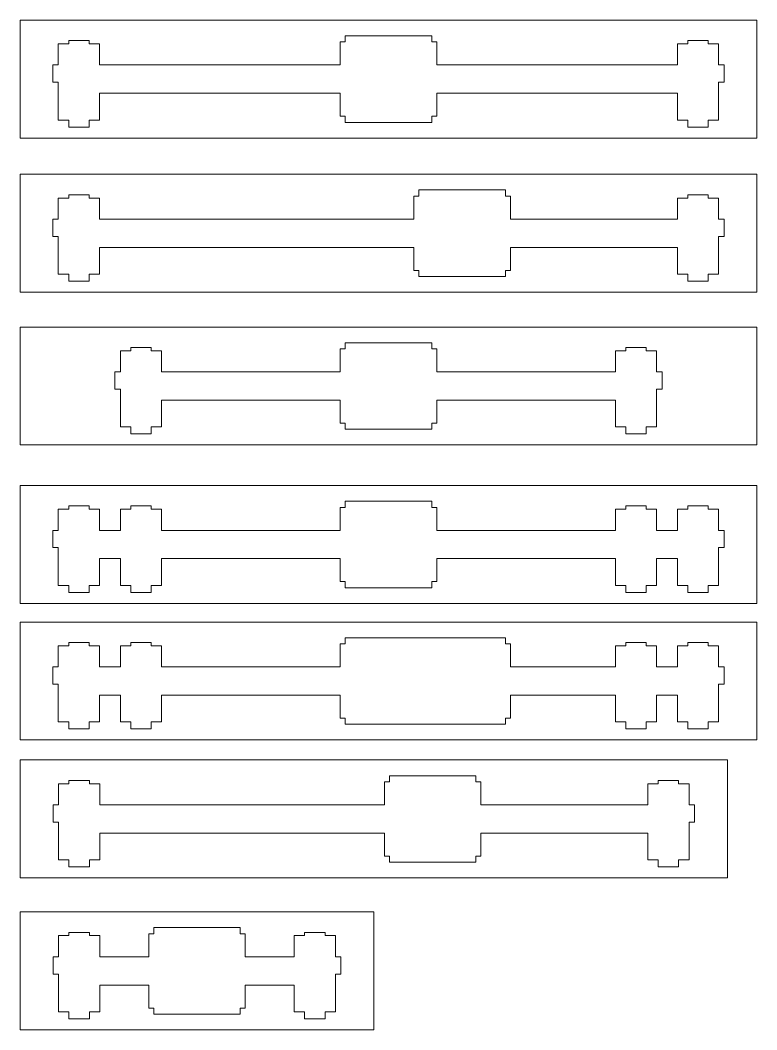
# Model space of a CAD drawing. Header units: millimetres. Extents: x -742 to 1487, y -1115 to 638.
# Drawn here: x 483.1 to 602.2, y -1115.4 to -952.3 of the extents above; entities that cross this region are included whole.
import ezdxf

# ---------------------------------------------------------------- set-up
doc = ezdxf.new("R2010")
doc.units = ezdxf.units.MM
doc.layers.add('Layer 1', color=7, linetype='CONTINUOUS')

msp = doc.modelspace()

# ---------------------------------------------------------------- linework, layer by layer
at = {"layer": 'Layer 1', "color": 250, "lineweight": 9}
for points in [[(483.109, -971.364), (602.171, -971.364), (602.171, -952.314), (483.109, -952.314), (483.109, -971.364)], [(483.109, -996.259), (602.171, -996.259), (602.171, -977.209), (483.109, -977.209), (483.109, -996.259)], [(483.109, -1020.951), (602.171, -1020.951), (602.171, -1001.901), (483.109, -1001.901), (483.109, -1020.951)], [(483.109, -1046.556), (602.171, -1046.556), (602.171, -1027.506), (483.109, -1027.506), (483.109, -1046.556)], [(483.109, -1068.605), (602.171, -1068.605), (602.171, -1049.555), (483.109, -1049.555), (483.109, -1068.605)], [(483.109, -1090.897), (597.409, -1090.897), (597.409, -1071.847), (483.109, -1071.847), (483.109, -1090.897)], [(483.109, -1115.447), (540.259, -1115.447), (540.259, -1096.397), (483.109, -1096.397), (483.109, -1115.447)]]:
    msp.add_lwpolyline(points, close=True, dxfattribs=at)
for points in [[(490.951, -955.616), (490.951, -955.616), (490.951, -956.149), (490.951, -956.149)], [(494.253, -955.616), (494.253, -955.616), (490.951, -955.616), (490.951, -955.616)], [(494.253, -955.616), (494.253, -955.616), (494.253, -956.149), (494.253, -956.149)], [(535.655, -955.834), (535.655, -955.834), (534.842, -955.834), (534.842, -955.834)], [(534.842, -959.553), (534.842, -959.553), (534.842, -955.834), (534.842, -955.834)], [(535.655, -955.834), (535.655, -955.834), (535.655, -954.854), (535.655, -954.854)], [(549.625, -954.854), (549.625, -954.854), (535.655, -954.854), (535.655, -954.854)], [(549.625, -955.834), (549.625, -955.834), (549.625, -954.854), (549.625, -954.854)], [(550.438, -955.834), (550.438, -955.834), (549.625, -955.834), (549.625, -955.834)], [(550.438, -959.553), (550.438, -959.553), (550.438, -955.834), (550.438, -955.834)], [(591.027, -955.616), (591.027, -955.616), (591.027, -956.149), (591.027, -956.149)], [(594.329, -955.616), (594.329, -955.616), (591.027, -955.616), (591.027, -955.616)], [(594.329, -955.616), (594.329, -955.616), (594.329, -956.149), (594.329, -956.149)], [(489.274, -959.553), (489.274, -959.553), (489.274, -956.149), (489.274, -956.149)], [(490.951, -956.149), (490.951, -956.149), (489.274, -956.149), (489.274, -956.149)], [(495.929, -956.149), (495.929, -956.149), (494.253, -956.149), (494.253, -956.149)], [(495.929, -959.553), (495.929, -959.553), (495.929, -956.149), (495.929, -956.149)], [(589.35, -959.553), (589.35, -959.553), (589.35, -956.149), (589.35, -956.149)], [(591.027, -956.149), (591.027, -956.149), (589.35, -956.149), (589.35, -956.149)], [(596.005, -956.149), (596.005, -956.149), (594.329, -956.149), (594.329, -956.149)], [(596.005, -959.553), (596.005, -959.553), (596.005, -956.149), (596.005, -956.149)], [(489.274, -959.553), (489.274, -959.553), (488.385, -959.553), (488.385, -959.553)], [(488.385, -959.553), (488.385, -959.553), (488.385, -962.347), (488.385, -962.347)], [(534.842, -959.553), (534.842, -959.553), (495.929, -959.553), (495.929, -959.553)], [(589.35, -959.553), (589.35, -959.553), (550.438, -959.553), (550.438, -959.553)], [(596.894, -959.553), (596.894, -959.553), (596.005, -959.553), (596.005, -959.553)], [(596.894, -962.347), (596.894, -962.347), (596.894, -959.553), (596.894, -959.553)], [(488.385, -962.347), (488.385, -962.347), (489.274, -962.347), (489.274, -962.347)], [(489.274, -968.443), (489.274, -968.443), (489.274, -962.347), (489.274, -962.347)], [(596.005, -968.443), (596.005, -968.443), (596.005, -962.347), (596.005, -962.347)], [(596.005, -962.347), (596.005, -962.347), (596.894, -962.347), (596.894, -962.347)], [(495.929, -964.125), (495.929, -964.125), (534.842, -964.125), (534.842, -964.125)], [(495.929, -968.443), (495.929, -968.443), (495.929, -964.125), (495.929, -964.125)], [(534.842, -967.844), (534.842, -967.844), (534.842, -964.125), (534.842, -964.125)], [(589.35, -964.125), (589.35, -964.125), (550.438, -964.125), (550.438, -964.125)], [(550.438, -967.844), (550.438, -967.844), (550.438, -964.125), (550.438, -964.125)], [(589.35, -968.443), (589.35, -968.443), (589.35, -964.125), (589.35, -964.125)], [(490.951, -968.443), (490.951, -968.443), (489.274, -968.443), (489.274, -968.443)], [(490.951, -969.586), (490.951, -969.586), (490.951, -968.443), (490.951, -968.443)], [(494.253, -969.586), (494.253, -969.586), (494.253, -968.443), (494.253, -968.443)], [(494.253, -968.443), (494.253, -968.443), (495.929, -968.443), (495.929, -968.443)], [(534.842, -967.844), (534.842, -967.844), (535.655, -967.844), (535.655, -967.844)], [(535.655, -967.844), (535.655, -967.844), (535.655, -968.824), (535.655, -968.824)], [(535.655, -968.824), (535.655, -968.824), (549.625, -968.824), (549.625, -968.824)], [(549.625, -968.824), (549.625, -968.824), (549.625, -967.844), (549.625, -967.844)], [(549.625, -967.844), (549.625, -967.844), (550.438, -967.844), (550.438, -967.844)], [(591.027, -968.443), (591.027, -968.443), (589.35, -968.443), (589.35, -968.443)], [(591.027, -969.586), (591.027, -969.586), (591.027, -968.443), (591.027, -968.443)], [(594.329, -969.586), (594.329, -969.586), (594.329, -968.443), (594.329, -968.443)], [(594.329, -968.443), (594.329, -968.443), (596.005, -968.443), (596.005, -968.443)], [(490.951, -969.586), (490.951, -969.586), (494.253, -969.586), (494.253, -969.586)], [(591.027, -969.586), (591.027, -969.586), (594.329, -969.586), (594.329, -969.586)], [(547.559, -980.73), (547.559, -980.73), (547.559, -979.749), (547.559, -979.749)], [(561.529, -979.749), (561.529, -979.749), (547.559, -979.749), (547.559, -979.749)], [(561.529, -980.73), (561.529, -980.73), (561.529, -979.749), (561.529, -979.749)], [(489.274, -984.448), (489.274, -984.448), (489.274, -981.045), (489.274, -981.045)], [(490.951, -981.045), (490.951, -981.045), (489.274, -981.045), (489.274, -981.045)], [(490.951, -980.511), (490.951, -980.511), (490.951, -981.045), (490.951, -981.045)], [(494.253, -980.511), (494.253, -980.511), (490.951, -980.511), (490.951, -980.511)], [(494.253, -980.511), (494.253, -980.511), (494.253, -981.045), (494.253, -981.045)], [(495.929, -981.045), (495.929, -981.045), (494.253, -981.045), (494.253, -981.045)], [(495.929, -984.448), (495.929, -984.448), (495.929, -981.045), (495.929, -981.045)], [(547.559, -980.73), (547.559, -980.73), (546.746, -980.73), (546.746, -980.73)], [(546.746, -984.448), (546.746, -984.448), (546.746, -980.73), (546.746, -980.73)], [(562.341, -980.73), (562.341, -980.73), (561.529, -980.73), (561.529, -980.73)], [(562.341, -984.448), (562.341, -984.448), (562.341, -980.73), (562.341, -980.73)], [(589.35, -984.448), (589.35, -984.448), (589.35, -981.045), (589.35, -981.045)], [(591.027, -981.045), (591.027, -981.045), (589.35, -981.045), (589.35, -981.045)], [(591.027, -980.511), (591.027, -980.511), (591.027, -981.045), (591.027, -981.045)], [(594.329, -980.511), (594.329, -980.511), (591.027, -980.511), (591.027, -980.511)], [(594.329, -980.511), (594.329, -980.511), (594.329, -981.045), (594.329, -981.045)], [(596.005, -981.045), (596.005, -981.045), (594.329, -981.045), (594.329, -981.045)], [(596.005, -984.448), (596.005, -984.448), (596.005, -981.045), (596.005, -981.045)], [(489.274, -984.448), (489.274, -984.448), (488.385, -984.448), (488.385, -984.448)], [(488.385, -984.448), (488.385, -984.448), (488.385, -987.242), (488.385, -987.242)], [(546.746, -984.448), (546.746, -984.448), (495.929, -984.448), (495.929, -984.448)], [(589.35, -984.448), (589.35, -984.448), (562.343, -984.448), (562.343, -984.448)], [(596.894, -984.448), (596.894, -984.448), (596.005, -984.448), (596.005, -984.448)], [(596.894, -987.242), (596.894, -987.242), (596.894, -984.448), (596.894, -984.448)], [(488.385, -987.242), (488.385, -987.242), (489.274, -987.242), (489.274, -987.242)], [(489.274, -993.338), (489.274, -993.338), (489.274, -987.242), (489.274, -987.242)], [(596.005, -993.338), (596.005, -993.338), (596.005, -987.242), (596.005, -987.242)], [(596.005, -987.242), (596.005, -987.242), (596.894, -987.242), (596.894, -987.242)], [(495.929, -989.02), (495.929, -989.02), (546.746, -989.02), (546.746, -989.02)], [(495.929, -993.338), (495.929, -993.338), (495.929, -989.02), (495.929, -989.02)], [(546.746, -992.739), (546.746, -992.739), (546.746, -989.02), (546.746, -989.02)], [(562.341, -992.739), (562.341, -992.739), (562.341, -989.02), (562.341, -989.02)], [(589.35, -989.02), (589.35, -989.02), (562.345, -989.02), (562.345, -989.02)], [(589.35, -993.338), (589.35, -993.338), (589.35, -989.02), (589.35, -989.02)], [(490.951, -993.338), (490.951, -993.338), (489.274, -993.338), (489.274, -993.338)], [(490.951, -994.481), (490.951, -994.481), (490.951, -993.338), (490.951, -993.338)], [(494.253, -994.481), (494.253, -994.481), (494.253, -993.338), (494.253, -993.338)], [(494.253, -993.338), (494.253, -993.338), (495.929, -993.338), (495.929, -993.338)], [(546.746, -992.739), (546.746, -992.739), (547.559, -992.739), (547.559, -992.739)], [(547.559, -992.739), (547.559, -992.739), (547.559, -993.719), (547.559, -993.719)], [(561.529, -993.719), (561.529, -993.719), (561.529, -992.739), (561.529, -992.739)], [(561.529, -992.739), (561.529, -992.739), (562.341, -992.739), (562.341, -992.739)], [(591.027, -993.338), (591.027, -993.338), (589.35, -993.338), (589.35, -993.338)], [(591.027, -994.481), (591.027, -994.481), (591.027, -993.338), (591.027, -993.338)], [(594.329, -994.481), (594.329, -994.481), (594.329, -993.338), (594.329, -993.338)], [(594.329, -993.338), (594.329, -993.338), (596.005, -993.338), (596.005, -993.338)], [(490.951, -994.481), (490.951, -994.481), (494.253, -994.481), (494.253, -994.481)], [(547.559, -993.719), (547.559, -993.719), (561.529, -993.719), (561.529, -993.719)], [(591.027, -994.481), (591.027, -994.481), (594.329, -994.481), (594.329, -994.481)], [(535.655, -1005.422), (535.655, -1005.422), (535.655, -1004.441), (535.655, -1004.441)], [(549.625, -1004.441), (549.625, -1004.441), (535.655, -1004.441), (535.655, -1004.441)], [(549.625, -1005.422), (549.625, -1005.422), (549.625, -1004.441), (549.625, -1004.441)], [(499.312, -1009.14), (499.312, -1009.14), (499.312, -1005.737), (499.312, -1005.737)], [(500.989, -1005.737), (500.989, -1005.737), (499.312, -1005.737), (499.312, -1005.737)], [(500.989, -1005.203), (500.989, -1005.203), (500.989, -1005.737), (500.989, -1005.737)], [(504.291, -1005.203), (504.291, -1005.203), (500.989, -1005.203), (500.989, -1005.203)], [(504.291, -1005.203), (504.291, -1005.203), (504.291, -1005.737), (504.291, -1005.737)], [(505.967, -1005.737), (505.967, -1005.737), (504.291, -1005.737), (504.291, -1005.737)], [(505.967, -1009.14), (505.967, -1009.14), (505.967, -1005.737), (505.967, -1005.737)], [(535.655, -1005.422), (535.655, -1005.422), (534.842, -1005.422), (534.842, -1005.422)], [(534.842, -1009.14), (534.842, -1009.14), (534.842, -1005.422), (534.842, -1005.422)], [(549.625, -1005.422), (549.625, -1005.422), (550.438, -1005.422), (550.438, -1005.422)], [(550.438, -1009.14), (550.438, -1009.14), (550.438, -1005.422), (550.438, -1005.422)], [(579.312, -1009.14), (579.312, -1009.14), (579.312, -1005.737), (579.312, -1005.737)], [(579.312, -1005.737), (579.312, -1005.737), (580.989, -1005.737), (580.989, -1005.737)], [(580.989, -1005.203), (580.989, -1005.203), (580.989, -1005.737), (580.989, -1005.737)], [(580.989, -1005.203), (580.989, -1005.203), (584.291, -1005.203), (584.291, -1005.203)], [(584.291, -1005.203), (584.291, -1005.203), (584.291, -1005.737), (584.291, -1005.737)], [(584.291, -1005.737), (584.291, -1005.737), (585.967, -1005.737), (585.967, -1005.737)], [(585.967, -1009.14), (585.967, -1009.14), (585.967, -1005.737), (585.967, -1005.737)], [(499.312, -1009.14), (499.312, -1009.14), (498.423, -1009.14), (498.423, -1009.14)], [(498.423, -1009.14), (498.423, -1009.14), (498.423, -1011.934), (498.423, -1011.934)], [(534.842, -1009.14), (534.842, -1009.14), (505.967, -1009.14), (505.967, -1009.14)], [(550.438, -1009.14), (550.438, -1009.14), (579.312, -1009.14), (579.312, -1009.14)], [(585.967, -1009.14), (585.967, -1009.14), (586.856, -1009.14), (586.856, -1009.14)], [(586.856, -1009.14), (586.856, -1009.14), (586.856, -1011.934), (586.856, -1011.934)], [(498.423, -1011.934), (498.423, -1011.934), (499.312, -1011.934), (499.312, -1011.934)], [(499.312, -1018.03), (499.312, -1018.03), (499.312, -1011.934), (499.312, -1011.934)], [(586.856, -1011.934), (586.856, -1011.934), (585.967, -1011.934), (585.967, -1011.934)], [(585.967, -1018.03), (585.967, -1018.03), (585.967, -1011.934), (585.967, -1011.934)], [(505.967, -1013.712), (505.967, -1013.712), (534.842, -1013.712), (534.842, -1013.712)], [(505.967, -1018.03), (505.967, -1018.03), (505.967, -1013.712), (505.967, -1013.712)], [(534.842, -1017.431), (534.842, -1017.431), (534.842, -1013.712), (534.842, -1013.712)], [(579.312, -1013.712), (579.312, -1013.712), (550.438, -1013.712), (550.438, -1013.712)], [(550.438, -1017.431), (550.438, -1017.431), (550.438, -1013.712), (550.438, -1013.712)], [(579.312, -1018.03), (579.312, -1018.03), (579.312, -1013.712), (579.312, -1013.712)], [(534.842, -1017.431), (534.842, -1017.431), (535.655, -1017.431), (535.655, -1017.431)], [(535.655, -1017.431), (535.655, -1017.431), (535.655, -1018.411), (535.655, -1018.411)], [(550.438, -1017.431), (550.438, -1017.431), (549.625, -1017.431), (549.625, -1017.431)], [(549.625, -1017.431), (549.625, -1017.431), (549.625, -1018.411), (549.625, -1018.411)], [(500.989, -1018.03), (500.989, -1018.03), (499.312, -1018.03), (499.312, -1018.03)], [(500.989, -1019.173), (500.989, -1019.173), (500.989, -1018.03), (500.989, -1018.03)], [(500.989, -1019.173), (500.989, -1019.173), (504.291, -1019.173), (504.291, -1019.173)], [(504.291, -1019.173), (504.291, -1019.173), (504.291, -1018.03), (504.291, -1018.03)], [(504.291, -1018.03), (504.291, -1018.03), (505.967, -1018.03), (505.967, -1018.03)], [(535.655, -1018.411), (535.655, -1018.411), (549.625, -1018.411), (549.625, -1018.411)], [(580.989, -1018.03), (580.989, -1018.03), (579.312, -1018.03), (579.312, -1018.03)], [(580.989, -1019.173), (580.989, -1019.173), (580.989, -1018.03), (580.989, -1018.03)], [(584.291, -1019.173), (584.291, -1019.173), (580.989, -1019.173), (580.989, -1019.173)], [(584.291, -1019.173), (584.291, -1019.173), (584.291, -1018.03), (584.291, -1018.03)], [(584.291, -1018.03), (584.291, -1018.03), (585.967, -1018.03), (585.967, -1018.03)], [(490.951, -1030.808), (490.951, -1030.808), (490.951, -1031.342), (490.951, -1031.342)], [(494.253, -1030.808), (494.253, -1030.808), (490.951, -1030.808), (490.951, -1030.808)], [(494.253, -1030.808), (494.253, -1030.808), (494.253, -1031.342), (494.253, -1031.342)], [(500.989, -1030.808), (500.989, -1030.808), (500.989, -1031.342), (500.989, -1031.342)], [(504.291, -1030.808), (504.291, -1030.808), (500.989, -1030.808), (500.989, -1030.808)], [(504.291, -1030.808), (504.291, -1030.808), (504.291, -1031.342), (504.291, -1031.342)], [(535.655, -1031.027), (535.655, -1031.027), (535.655, -1030.046), (535.655, -1030.046)], [(549.625, -1030.046), (549.625, -1030.046), (535.655, -1030.046), (535.655, -1030.046)], [(549.625, -1031.027), (549.625, -1031.027), (549.625, -1030.046), (549.625, -1030.046)], [(580.989, -1030.808), (580.989, -1030.808), (580.989, -1031.342), (580.989, -1031.342)], [(580.989, -1030.808), (580.989, -1030.808), (584.291, -1030.808), (584.291, -1030.808)], [(584.291, -1030.808), (584.291, -1030.808), (584.291, -1031.342), (584.291, -1031.342)], [(591.027, -1030.808), (591.027, -1030.808), (591.027, -1031.342), (591.027, -1031.342)], [(594.329, -1030.808), (594.329, -1030.808), (591.027, -1030.808), (591.027, -1030.808)], [(594.329, -1030.808), (594.329, -1030.808), (594.329, -1031.342), (594.329, -1031.342)], [(489.274, -1034.745), (489.274, -1034.745), (489.274, -1031.342), (489.274, -1031.342)], [(490.951, -1031.342), (490.951, -1031.342), (489.274, -1031.342), (489.274, -1031.342)], [(495.929, -1031.342), (495.929, -1031.342), (494.253, -1031.342), (494.253, -1031.342)], [(495.929, -1034.745), (495.929, -1034.745), (495.929, -1031.342), (495.929, -1031.342)], [(499.312, -1034.745), (499.312, -1034.745), (499.312, -1031.342), (499.312, -1031.342)], [(500.989, -1031.342), (500.989, -1031.342), (499.312, -1031.342), (499.312, -1031.342)], [(505.967, -1031.342), (505.967, -1031.342), (504.291, -1031.342), (504.291, -1031.342)], [(505.967, -1034.745), (505.967, -1034.745), (505.967, -1031.342), (505.967, -1031.342)], [(535.655, -1031.027), (535.655, -1031.027), (534.842, -1031.027), (534.842, -1031.027)], [(534.842, -1034.745), (534.842, -1034.745), (534.842, -1031.027), (534.842, -1031.027)], [(549.625, -1031.027), (549.625, -1031.027), (550.438, -1031.027), (550.438, -1031.027)], [(550.438, -1034.745), (550.438, -1034.745), (550.438, -1031.027), (550.438, -1031.027)], [(579.312, -1034.745), (579.312, -1034.745), (579.312, -1031.342), (579.312, -1031.342)], [(579.312, -1031.342), (579.312, -1031.342), (580.989, -1031.342), (580.989, -1031.342)], [(584.291, -1031.342), (584.291, -1031.342), (585.967, -1031.342), (585.967, -1031.342)], [(585.967, -1034.745), (585.967, -1034.745), (585.967, -1031.342), (585.967, -1031.342)], [(589.35, -1034.745), (589.35, -1034.745), (589.35, -1031.342), (589.35, -1031.342)], [(591.027, -1031.342), (591.027, -1031.342), (589.35, -1031.342), (589.35, -1031.342)], [(596.005, -1031.342), (596.005, -1031.342), (594.329, -1031.342), (594.329, -1031.342)], [(596.005, -1034.745), (596.005, -1034.745), (596.005, -1031.342), (596.005, -1031.342)], [(489.274, -1034.745), (489.274, -1034.745), (488.385, -1034.745), (488.385, -1034.745)], [(488.385, -1034.745), (488.385, -1034.745), (488.385, -1037.539), (488.385, -1037.539)], [(499.312, -1034.745), (499.312, -1034.745), (495.929, -1034.745), (495.929, -1034.745)], [(534.842, -1034.745), (534.842, -1034.745), (505.967, -1034.745), (505.967, -1034.745)], [(579.312, -1034.745), (579.312, -1034.745), (550.438, -1034.745), (550.438, -1034.745)], [(585.967, -1034.745), (585.967, -1034.745), (589.35, -1034.745), (589.35, -1034.745)], [(596.894, -1034.745), (596.894, -1034.745), (596.005, -1034.745), (596.005, -1034.745)], [(596.894, -1037.539), (596.894, -1037.539), (596.894, -1034.745), (596.894, -1034.745)], [(488.385, -1037.539), (488.385, -1037.539), (489.274, -1037.539), (489.274, -1037.539)], [(489.274, -1043.635), (489.274, -1043.635), (489.274, -1037.539), (489.274, -1037.539)], [(596.005, -1043.635), (596.005, -1043.635), (596.005, -1037.539), (596.005, -1037.539)], [(596.005, -1037.539), (596.005, -1037.539), (596.894, -1037.539), (596.894, -1037.539)], [(495.929, -1039.317), (495.929, -1039.317), (499.312, -1039.317), (499.312, -1039.317)], [(495.929, -1043.635), (495.929, -1043.635), (495.929, -1039.317), (495.929, -1039.317)], [(499.312, -1043.635), (499.312, -1043.635), (499.312, -1039.317), (499.312, -1039.317)], [(505.967, -1039.317), (505.967, -1039.317), (534.842, -1039.317), (534.842, -1039.317)], [(505.967, -1043.635), (505.967, -1043.635), (505.967, -1039.317), (505.967, -1039.317)], [(534.842, -1043.036), (534.842, -1043.036), (534.842, -1039.317), (534.842, -1039.317)], [(579.312, -1039.317), (579.312, -1039.317), (550.438, -1039.317), (550.438, -1039.317)], [(550.438, -1043.036), (550.438, -1043.036), (550.438, -1039.317), (550.438, -1039.317)], [(579.312, -1043.635), (579.312, -1043.635), (579.312, -1039.317), (579.312, -1039.317)], [(589.35, -1039.317), (589.35, -1039.317), (585.967, -1039.317), (585.967, -1039.317)], [(585.967, -1043.635), (585.967, -1043.635), (585.967, -1039.317), (585.967, -1039.317)], [(589.35, -1043.635), (589.35, -1043.635), (589.35, -1039.317), (589.35, -1039.317)], [(490.951, -1043.635), (490.951, -1043.635), (489.274, -1043.635), (489.274, -1043.635)], [(490.951, -1044.778), (490.951, -1044.778), (490.951, -1043.635), (490.951, -1043.635)], [(494.253, -1044.778), (494.253, -1044.778), (494.253, -1043.635), (494.253, -1043.635)], [(494.253, -1043.635), (494.253, -1043.635), (495.929, -1043.635), (495.929, -1043.635)], [(500.989, -1043.635), (500.989, -1043.635), (499.312, -1043.635), (499.312, -1043.635)], [(500.989, -1044.778), (500.989, -1044.778), (500.989, -1043.635), (500.989, -1043.635)], [(504.291, -1044.778), (504.291, -1044.778), (504.291, -1043.635), (504.291, -1043.635)], [(504.291, -1043.635), (504.291, -1043.635), (505.967, -1043.635), (505.967, -1043.635)], [(534.842, -1043.036), (534.842, -1043.036), (535.655, -1043.036), (535.655, -1043.036)], [(535.655, -1043.036), (535.655, -1043.036), (535.655, -1044.016), (535.655, -1044.016)], [(535.655, -1044.016), (535.655, -1044.016), (549.625, -1044.016), (549.625, -1044.016)], [(550.438, -1043.036), (550.438, -1043.036), (549.625, -1043.036), (549.625, -1043.036)], [(549.625, -1043.036), (549.625, -1043.036), (549.625, -1044.016), (549.625, -1044.016)], [(580.989, -1043.635), (580.989, -1043.635), (579.312, -1043.635), (579.312, -1043.635)], [(580.989, -1044.778), (580.989, -1044.778), (580.989, -1043.635), (580.989, -1043.635)], [(584.291, -1044.778), (584.291, -1044.778), (584.291, -1043.635), (584.291, -1043.635)], [(584.291, -1043.635), (584.291, -1043.635), (585.967, -1043.635), (585.967, -1043.635)], [(591.027, -1043.635), (591.027, -1043.635), (589.35, -1043.635), (589.35, -1043.635)], [(591.027, -1044.778), (591.027, -1044.778), (591.027, -1043.635), (591.027, -1043.635)], [(594.329, -1044.778), (594.329, -1044.778), (594.329, -1043.635), (594.329, -1043.635)], [(594.329, -1043.635), (594.329, -1043.635), (596.005, -1043.635), (596.005, -1043.635)], [(490.951, -1044.778), (490.951, -1044.778), (494.253, -1044.778), (494.253, -1044.778)], [(500.989, -1044.778), (500.989, -1044.778), (504.291, -1044.778), (504.291, -1044.778)], [(584.291, -1044.778), (584.291, -1044.778), (580.989, -1044.778), (580.989, -1044.778)], [(591.027, -1044.778), (591.027, -1044.778), (594.329, -1044.778), (594.329, -1044.778)], [(561.529, -1052.095), (561.529, -1052.095), (535.655, -1052.095), (535.655, -1052.095)], [(535.655, -1053.076), (535.655, -1053.076), (535.655, -1052.095), (535.655, -1052.095)], [(561.529, -1053.076), (561.529, -1053.076), (561.529, -1052.095), (561.529, -1052.095)], [(489.274, -1056.794), (489.274, -1056.794), (489.274, -1053.391), (489.274, -1053.391)], [(490.951, -1053.391), (490.951, -1053.391), (489.274, -1053.391), (489.274, -1053.391)], [(490.951, -1052.857), (490.951, -1052.857), (490.951, -1053.391), (490.951, -1053.391)], [(494.253, -1052.857), (494.253, -1052.857), (490.951, -1052.857), (490.951, -1052.857)], [(494.253, -1052.857), (494.253, -1052.857), (494.253, -1053.391), (494.253, -1053.391)], [(495.929, -1053.391), (495.929, -1053.391), (494.253, -1053.391), (494.253, -1053.391)], [(495.929, -1056.794), (495.929, -1056.794), (495.929, -1053.391), (495.929, -1053.391)], [(499.312, -1056.794), (499.312, -1056.794), (499.312, -1053.391), (499.312, -1053.391)], [(500.989, -1053.391), (500.989, -1053.391), (499.312, -1053.391), (499.312, -1053.391)], [(500.989, -1052.857), (500.989, -1052.857), (500.989, -1053.391), (500.989, -1053.391)], [(504.291, -1052.857), (504.291, -1052.857), (500.989, -1052.857), (500.989, -1052.857)], [(504.291, -1052.857), (504.291, -1052.857), (504.291, -1053.391), (504.291, -1053.391)], [(505.967, -1053.391), (505.967, -1053.391), (504.291, -1053.391), (504.291, -1053.391)], [(505.967, -1056.794), (505.967, -1056.794), (505.967, -1053.391), (505.967, -1053.391)], [(535.655, -1053.076), (535.655, -1053.076), (534.842, -1053.076), (534.842, -1053.076)], [(534.842, -1056.794), (534.842, -1056.794), (534.842, -1053.076), (534.842, -1053.076)], [(561.529, -1053.076), (561.529, -1053.076), (562.341, -1053.076), (562.341, -1053.076)], [(562.341, -1056.794), (562.341, -1056.794), (562.341, -1053.076), (562.341, -1053.076)], [(579.312, -1056.794), (579.312, -1056.794), (579.312, -1053.391), (579.312, -1053.391)], [(579.312, -1053.391), (579.312, -1053.391), (580.989, -1053.391), (580.989, -1053.391)], [(580.989, -1052.857), (580.989, -1052.857), (580.989, -1053.391), (580.989, -1053.391)], [(580.989, -1052.857), (580.989, -1052.857), (584.291, -1052.857), (584.291, -1052.857)], [(584.291, -1052.857), (584.291, -1052.857), (584.291, -1053.391), (584.291, -1053.391)], [(584.291, -1053.391), (584.291, -1053.391), (585.967, -1053.391), (585.967, -1053.391)], [(585.967, -1056.794), (585.967, -1056.794), (585.967, -1053.391), (585.967, -1053.391)], [(589.35, -1056.794), (589.35, -1056.794), (589.35, -1053.391), (589.35, -1053.391)], [(591.027, -1053.391), (591.027, -1053.391), (589.35, -1053.391), (589.35, -1053.391)], [(591.027, -1052.857), (591.027, -1052.857), (591.027, -1053.391), (591.027, -1053.391)], [(594.329, -1052.857), (594.329, -1052.857), (591.027, -1052.857), (591.027, -1052.857)], [(594.329, -1052.857), (594.329, -1052.857), (594.329, -1053.391), (594.329, -1053.391)], [(596.005, -1053.391), (596.005, -1053.391), (594.329, -1053.391), (594.329, -1053.391)], [(596.005, -1056.794), (596.005, -1056.794), (596.005, -1053.391), (596.005, -1053.391)], [(489.274, -1056.794), (489.274, -1056.794), (488.385, -1056.794), (488.385, -1056.794)], [(488.385, -1056.794), (488.385, -1056.794), (488.385, -1059.588), (488.385, -1059.588)], [(499.312, -1056.794), (499.312, -1056.794), (495.929, -1056.794), (495.929, -1056.794)], [(534.842, -1056.794), (534.842, -1056.794), (505.967, -1056.794), (505.967, -1056.794)], [(579.312, -1056.794), (579.312, -1056.794), (562.341, -1056.794), (562.341, -1056.794)], [(585.967, -1056.794), (585.967, -1056.794), (589.35, -1056.794), (589.35, -1056.794)], [(596.894, -1056.794), (596.894, -1056.794), (596.005, -1056.794), (596.005, -1056.794)], [(596.894, -1059.588), (596.894, -1059.588), (596.894, -1056.794), (596.894, -1056.794)], [(488.385, -1059.588), (488.385, -1059.588), (489.274, -1059.588), (489.274, -1059.588)], [(489.274, -1065.684), (489.274, -1065.684), (489.274, -1059.588), (489.274, -1059.588)], [(596.005, -1065.684), (596.005, -1065.684), (596.005, -1059.588), (596.005, -1059.588)], [(596.005, -1059.588), (596.005, -1059.588), (596.894, -1059.588), (596.894, -1059.588)], [(495.929, -1061.366), (495.929, -1061.366), (499.312, -1061.366), (499.312, -1061.366)], [(495.929, -1065.684), (495.929, -1065.684), (495.929, -1061.366), (495.929, -1061.366)], [(499.312, -1065.684), (499.312, -1065.684), (499.312, -1061.366), (499.312, -1061.366)], [(505.967, -1061.366), (505.967, -1061.366), (534.842, -1061.366), (534.842, -1061.366)], [(505.967, -1065.684), (505.967, -1065.684), (505.967, -1061.366), (505.967, -1061.366)], [(534.842, -1065.085), (534.842, -1065.085), (534.842, -1061.366), (534.842, -1061.366)], [(579.312, -1061.366), (579.312, -1061.366), (562.341, -1061.366), (562.341, -1061.366)], [(562.341, -1065.085), (562.341, -1065.085), (562.341, -1061.366), (562.341, -1061.366)], [(579.312, -1065.684), (579.312, -1065.684), (579.312, -1061.366), (579.312, -1061.366)], [(589.35, -1061.366), (589.35, -1061.366), (585.967, -1061.366), (585.967, -1061.366)], [(585.967, -1065.684), (585.967, -1065.684), (585.967, -1061.366), (585.967, -1061.366)], [(589.35, -1065.684), (589.35, -1065.684), (589.35, -1061.366), (589.35, -1061.366)], [(534.842, -1065.085), (534.842, -1065.085), (535.655, -1065.085), (535.655, -1065.085)], [(535.655, -1065.085), (535.655, -1065.085), (535.655, -1066.065), (535.655, -1066.065)], [(562.341, -1065.085), (562.341, -1065.085), (561.529, -1065.085), (561.529, -1065.085)], [(561.529, -1065.085), (561.529, -1065.085), (561.529, -1066.065), (561.529, -1066.065)], [(490.951, -1065.684), (490.951, -1065.684), (489.274, -1065.684), (489.274, -1065.684)], [(490.951, -1066.827), (490.951, -1066.827), (490.951, -1065.684), (490.951, -1065.684)], [(490.951, -1066.827), (490.951, -1066.827), (494.253, -1066.827), (494.253, -1066.827)], [(494.253, -1066.827), (494.253, -1066.827), (494.253, -1065.684), (494.253, -1065.684)], [(494.253, -1065.684), (494.253, -1065.684), (495.929, -1065.684), (495.929, -1065.684)], [(500.989, -1065.684), (500.989, -1065.684), (499.312, -1065.684), (499.312, -1065.684)], [(500.989, -1066.827), (500.989, -1066.827), (500.989, -1065.684), (500.989, -1065.684)], [(500.989, -1066.827), (500.989, -1066.827), (504.291, -1066.827), (504.291, -1066.827)], [(504.291, -1066.827), (504.291, -1066.827), (504.291, -1065.684), (504.291, -1065.684)], [(504.291, -1065.684), (504.291, -1065.684), (505.967, -1065.684), (505.967, -1065.684)], [(535.655, -1066.065), (535.655, -1066.065), (561.529, -1066.065), (561.529, -1066.065)], [(580.989, -1065.684), (580.989, -1065.684), (579.312, -1065.684), (579.312, -1065.684)], [(580.989, -1066.827), (580.989, -1066.827), (580.989, -1065.684), (580.989, -1065.684)], [(584.291, -1066.827), (584.291, -1066.827), (580.989, -1066.827), (580.989, -1066.827)], [(584.291, -1066.827), (584.291, -1066.827), (584.291, -1065.684), (584.291, -1065.684)], [(584.291, -1065.684), (584.291, -1065.684), (585.967, -1065.684), (585.967, -1065.684)], [(591.027, -1065.684), (591.027, -1065.684), (589.35, -1065.684), (589.35, -1065.684)], [(591.027, -1066.827), (591.027, -1066.827), (591.027, -1065.684), (591.027, -1065.684)], [(591.027, -1066.827), (591.027, -1066.827), (594.329, -1066.827), (594.329, -1066.827)], [(594.329, -1066.827), (594.329, -1066.827), (594.329, -1065.684), (594.329, -1065.684)], [(594.329, -1065.684), (594.329, -1065.684), (596.005, -1065.684), (596.005, -1065.684)], [(556.769, -1074.387), (556.769, -1074.387), (542.799, -1074.387), (542.799, -1074.387)], [(542.799, -1075.368), (542.799, -1075.368), (542.799, -1074.387), (542.799, -1074.387)], [(556.769, -1075.368), (556.769, -1075.368), (556.769, -1074.387), (556.769, -1074.387)], [(489.306, -1079.086), (489.306, -1079.086), (489.306, -1075.683), (489.306, -1075.683)], [(490.983, -1075.683), (490.983, -1075.683), (489.306, -1075.683), (489.306, -1075.683)], [(490.983, -1075.149), (490.983, -1075.149), (490.983, -1075.683), (490.983, -1075.683)], [(494.285, -1075.149), (494.285, -1075.149), (490.983, -1075.149), (490.983, -1075.149)], [(494.285, -1075.149), (494.285, -1075.149), (494.285, -1075.683), (494.285, -1075.683)], [(495.961, -1075.683), (495.961, -1075.683), (494.285, -1075.683), (494.285, -1075.683)], [(495.961, -1079.086), (495.961, -1079.086), (495.961, -1075.683), (495.961, -1075.683)], [(542.799, -1075.368), (542.799, -1075.368), (541.986, -1075.368), (541.986, -1075.368)], [(541.986, -1079.086), (541.986, -1079.086), (541.986, -1075.368), (541.986, -1075.368)], [(557.581, -1075.368), (557.581, -1075.368), (556.769, -1075.368), (556.769, -1075.368)], [(557.581, -1079.086), (557.581, -1079.086), (557.581, -1075.368), (557.581, -1075.368)], [(584.556, -1079.086), (584.556, -1079.086), (584.556, -1075.683), (584.556, -1075.683)], [(586.233, -1075.683), (586.233, -1075.683), (584.556, -1075.683), (584.556, -1075.683)], [(586.233, -1075.149), (586.233, -1075.149), (586.233, -1075.683), (586.233, -1075.683)], [(589.535, -1075.149), (589.535, -1075.149), (586.233, -1075.149), (586.233, -1075.149)], [(589.535, -1075.149), (589.535, -1075.149), (589.535, -1075.683), (589.535, -1075.683)], [(591.211, -1075.683), (591.211, -1075.683), (589.535, -1075.683), (589.535, -1075.683)], [(591.211, -1079.086), (591.211, -1079.086), (591.211, -1075.683), (591.211, -1075.683)], [(489.306, -1079.086), (489.306, -1079.086), (488.417, -1079.086), (488.417, -1079.086)], [(488.417, -1079.086), (488.417, -1079.086), (488.417, -1081.88), (488.417, -1081.88)], [(541.986, -1079.086), (541.986, -1079.086), (495.961, -1079.086), (495.961, -1079.086)], [(584.556, -1079.086), (584.556, -1079.086), (557.581, -1079.086), (557.581, -1079.086)], [(592.1, -1079.086), (592.1, -1079.086), (591.211, -1079.086), (591.211, -1079.086)], [(592.1, -1081.88), (592.1, -1081.88), (592.1, -1079.086), (592.1, -1079.086)], [(488.417, -1081.88), (488.417, -1081.88), (489.306, -1081.88), (489.306, -1081.88)], [(489.306, -1087.976), (489.306, -1087.976), (489.306, -1081.88), (489.306, -1081.88)], [(591.211, -1087.976), (591.211, -1087.976), (591.211, -1081.88), (591.211, -1081.88)], [(591.211, -1081.88), (591.211, -1081.88), (592.1, -1081.88), (592.1, -1081.88)], [(495.961, -1083.658), (495.961, -1083.658), (541.986, -1083.658), (541.986, -1083.658)], [(495.961, -1087.976), (495.961, -1087.976), (495.961, -1083.658), (495.961, -1083.658)], [(541.986, -1087.377), (541.986, -1087.377), (541.986, -1083.658), (541.986, -1083.658)], [(584.556, -1083.658), (584.556, -1083.658), (557.581, -1083.658), (557.581, -1083.658)], [(557.581, -1087.377), (557.581, -1087.377), (557.581, -1083.658), (557.581, -1083.658)], [(584.556, -1087.976), (584.556, -1087.976), (584.556, -1083.658), (584.556, -1083.658)], [(490.983, -1087.976), (490.983, -1087.976), (489.306, -1087.976), (489.306, -1087.976)], [(490.983, -1089.119), (490.983, -1089.119), (490.983, -1087.976), (490.983, -1087.976)], [(494.285, -1089.119), (494.285, -1089.119), (494.285, -1087.976), (494.285, -1087.976)], [(494.285, -1087.976), (494.285, -1087.976), (495.961, -1087.976), (495.961, -1087.976)], [(541.986, -1087.377), (541.986, -1087.377), (542.799, -1087.377), (542.799, -1087.377)], [(542.799, -1087.377), (542.799, -1087.377), (542.799, -1088.357), (542.799, -1088.357)], [(556.769, -1088.357), (556.769, -1088.357), (556.769, -1087.377), (556.769, -1087.377)], [(556.769, -1087.377), (556.769, -1087.377), (557.581, -1087.377), (557.581, -1087.377)], [(586.233, -1087.976), (586.233, -1087.976), (584.556, -1087.976), (584.556, -1087.976)], [(586.233, -1089.119), (586.233, -1089.119), (586.233, -1087.976), (586.233, -1087.976)], [(589.535, -1089.119), (589.535, -1089.119), (589.535, -1087.976), (589.535, -1087.976)], [(589.535, -1087.976), (589.535, -1087.976), (591.211, -1087.976), (591.211, -1087.976)], [(490.983, -1089.119), (490.983, -1089.119), (494.285, -1089.119), (494.285, -1089.119)], [(542.799, -1088.357), (542.799, -1088.357), (556.769, -1088.357), (556.769, -1088.357)], [(586.233, -1089.119), (586.233, -1089.119), (589.535, -1089.119), (589.535, -1089.119)], [(518.669, -1098.937), (518.669, -1098.937), (504.699, -1098.937), (504.699, -1098.937)], [(504.699, -1099.918), (504.699, -1099.918), (504.699, -1098.937), (504.699, -1098.937)], [(518.669, -1099.918), (518.669, -1099.918), (518.669, -1098.937), (518.669, -1098.937)], [(489.306, -1103.636), (489.306, -1103.636), (489.306, -1100.233), (489.306, -1100.233)], [(490.983, -1100.233), (490.983, -1100.233), (489.306, -1100.233), (489.306, -1100.233)], [(490.983, -1099.699), (490.983, -1099.699), (490.983, -1100.233), (490.983, -1100.233)], [(494.285, -1099.699), (494.285, -1099.699), (490.983, -1099.699), (490.983, -1099.699)], [(494.285, -1099.699), (494.285, -1099.699), (494.285, -1100.233), (494.285, -1100.233)], [(495.961, -1100.233), (495.961, -1100.233), (494.285, -1100.233), (494.285, -1100.233)], [(495.961, -1103.636), (495.961, -1103.636), (495.961, -1100.233), (495.961, -1100.233)], [(504.699, -1099.918), (504.699, -1099.918), (503.886, -1099.918), (503.886, -1099.918)], [(503.886, -1103.636), (503.886, -1103.636), (503.886, -1099.918), (503.886, -1099.918)], [(519.481, -1099.918), (519.481, -1099.918), (518.669, -1099.918), (518.669, -1099.918)], [(519.481, -1103.636), (519.481, -1103.636), (519.481, -1099.918), (519.481, -1099.918)], [(527.406, -1103.636), (527.406, -1103.636), (527.406, -1100.233), (527.406, -1100.233)], [(529.083, -1100.233), (529.083, -1100.233), (527.406, -1100.233), (527.406, -1100.233)], [(529.083, -1099.699), (529.083, -1099.699), (529.083, -1100.233), (529.083, -1100.233)], [(532.385, -1099.699), (532.385, -1099.699), (529.083, -1099.699), (529.083, -1099.699)], [(532.385, -1099.699), (532.385, -1099.699), (532.385, -1100.233), (532.385, -1100.233)], [(534.061, -1100.233), (534.061, -1100.233), (532.385, -1100.233), (532.385, -1100.233)], [(534.061, -1103.636), (534.061, -1103.636), (534.061, -1100.233), (534.061, -1100.233)], [(489.306, -1103.636), (489.306, -1103.636), (488.417, -1103.636), (488.417, -1103.636)], [(488.417, -1103.636), (488.417, -1103.636), (488.417, -1106.43), (488.417, -1106.43)], [(503.886, -1103.636), (503.886, -1103.636), (495.961, -1103.636), (495.961, -1103.636)], [(527.406, -1103.636), (527.406, -1103.636), (519.481, -1103.636), (519.481, -1103.636)], [(534.95, -1103.636), (534.95, -1103.636), (534.061, -1103.636), (534.061, -1103.636)], [(534.95, -1106.43), (534.95, -1106.43), (534.95, -1103.636), (534.95, -1103.636)], [(488.417, -1106.43), (488.417, -1106.43), (489.306, -1106.43), (489.306, -1106.43)], [(489.306, -1112.526), (489.306, -1112.526), (489.306, -1106.43), (489.306, -1106.43)], [(534.061, -1112.526), (534.061, -1112.526), (534.061, -1106.43), (534.061, -1106.43)], [(534.061, -1106.43), (534.061, -1106.43), (534.95, -1106.43), (534.95, -1106.43)], [(495.961, -1108.208), (495.961, -1108.208), (503.886, -1108.208), (503.886, -1108.208)], [(495.961, -1112.526), (495.961, -1112.526), (495.961, -1108.208), (495.961, -1108.208)], [(503.886, -1111.927), (503.886, -1111.927), (503.886, -1108.208), (503.886, -1108.208)], [(527.406, -1108.208), (527.406, -1108.208), (519.481, -1108.208), (519.481, -1108.208)], [(519.481, -1111.927), (519.481, -1111.927), (519.481, -1108.208), (519.481, -1108.208)], [(527.406, -1112.526), (527.406, -1112.526), (527.406, -1108.208), (527.406, -1108.208)], [(490.983, -1112.526), (490.983, -1112.526), (489.306, -1112.526), (489.306, -1112.526)], [(490.983, -1113.669), (490.983, -1113.669), (490.983, -1112.526), (490.983, -1112.526)], [(494.285, -1113.669), (494.285, -1113.669), (494.285, -1112.526), (494.285, -1112.526)], [(494.285, -1112.526), (494.285, -1112.526), (495.961, -1112.526), (495.961, -1112.526)], [(503.886, -1111.927), (503.886, -1111.927), (504.699, -1111.927), (504.699, -1111.927)], [(504.699, -1111.927), (504.699, -1111.927), (504.699, -1112.907), (504.699, -1112.907)], [(518.669, -1112.907), (518.669, -1112.907), (518.669, -1111.927), (518.669, -1111.927)], [(518.669, -1111.927), (518.669, -1111.927), (519.481, -1111.927), (519.481, -1111.927)], [(529.083, -1112.526), (529.083, -1112.526), (527.406, -1112.526), (527.406, -1112.526)], [(529.083, -1113.669), (529.083, -1113.669), (529.083, -1112.526), (529.083, -1112.526)], [(532.385, -1113.669), (532.385, -1113.669), (532.385, -1112.526), (532.385, -1112.526)], [(532.385, -1112.526), (532.385, -1112.526), (534.061, -1112.526), (534.061, -1112.526)], [(490.983, -1113.669), (490.983, -1113.669), (494.285, -1113.669), (494.285, -1113.669)], [(504.699, -1112.907), (504.699, -1112.907), (518.669, -1112.907), (518.669, -1112.907)], [(529.083, -1113.669), (529.083, -1113.669), (532.385, -1113.669), (532.385, -1113.669)]]:
    msp.add_open_spline(points, degree=3, dxfattribs=at)

doc.saveas('drawing.dxf')
